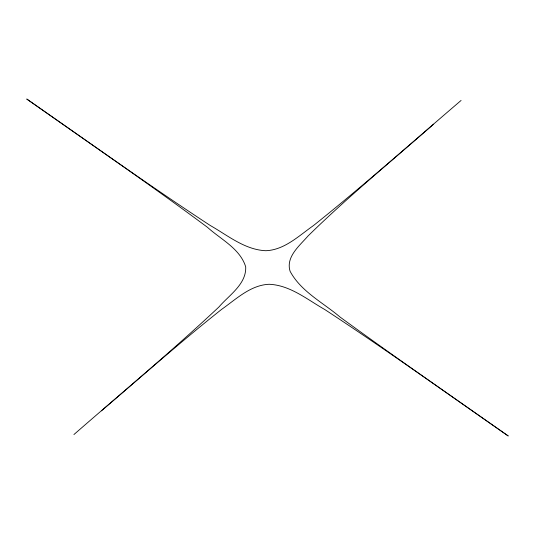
<?xml version="1.0" encoding="UTF-8"?>
<svg xmlns="http://www.w3.org/2000/svg" width="535" height="535" viewBox="0 0 535 535"><rect width="100%" height="100%" fill="white"/><g stroke="black" fill="none" stroke-linecap="round" stroke-linejoin="round"><path stroke-width="0.8" d="M73.924 434.54C122.428 392.222 171.976 351.047 218.922 306.99C228.96 295.206 246.528 284.219 245.699 266.865C240.148 248.621 220.708 239.346 207.446 227.301C148.202 183.164 87.098 141.608 26.75 99.022C87.787 141.374 148.095 184.816 210.268 225.496C227.749 235.427 244.916 249.858 265.875 250.721C284.546 249.945 298.925 235.754 313.39 225.623C363.853 185.384 412.01 142.363 461.076 100.46M433.591 124.18C391.486 161.162 348.031 196.74 307.999 236.015C299.7 245.632 285.57 256.86 290.084 271.258C300.911 291.555 323.087 302.609 340.079 317.068C395.526 357.561 452.088 396.488 508.25 435.978C447.213 393.626 386.905 350.184 324.732 309.504C307.25 299.573 290.084 285.142 269.125 284.279C250.454 285.055 236.075 299.246 221.61 309.377C180.529 341.972 141.253 376.767 101.403 410.833"/></g></svg>
